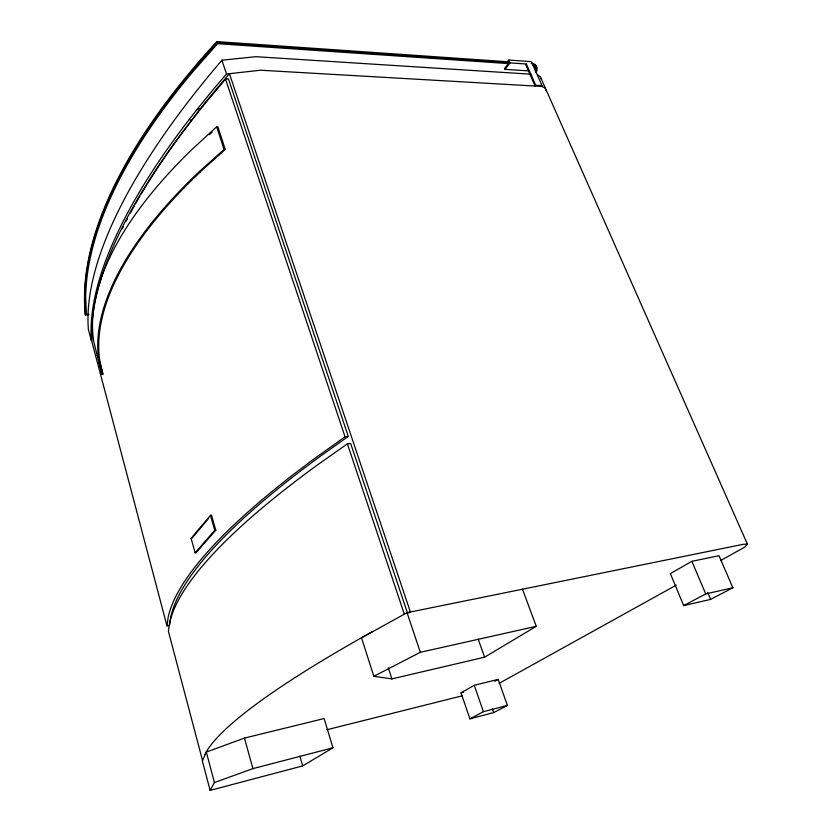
<?xml version="1.0" encoding="UTF-8"?>
<svg xmlns="http://www.w3.org/2000/svg" width="832" height="832" viewBox="0 0 832 832"><rect width="100%" height="100%" fill="white"/><g stroke="black" fill="none" stroke-linecap="round" stroke-linejoin="round"><path stroke-width="1.25" d="M348.296 436.446L319.446 456.914A773.011 166.722 -23.2 0 0 170.872 616.356L169.53 625.414L166.972 625.903L168.22 616.845A773.677 167.211 -23.2 0 1 316.264 457.309L345.051 436.821L348.296 436.446L228.394 78.78L225.503 79.113L202.727 106.257M169.686 622.378L168.397 631.301L202.571 760.635M535.506 71.521L535.579 67.267L533.021 65.437M536.13 70.408L536.619 66.737L535.007 65.146L532.438 64.376M210.122 790.4L214.427 782.548L252.928 768.612L332.966 747.802L324.147 718.546L244.452 738.088L206.315 752.066L202.353 760.978L210.122 790.4L302.702 765.887L332.966 747.802M535.818 72.696C538.876 69.046 536.13 62.899 531.211 63.388M527.218 69.909L527.623 70.834L505.055 69.368L504.65 68.422L508.986 62.764L508.57 61.818L216.746 41.6L217.11 42.682L508.986 62.764M507.374 61.911L508.789 60.06L531.43 61.651L542.027 85.602L541.382 86.403L260.572 70.221L226.522 74.006A675.74 231.608 -35 0 0 91.395 340.746L88.379 329.472A673.431 235.664 -35.2 0 1 221.936 60.206L255.871 56.69L530.962 74.194M507.946 62.629L508.57 61.818M505.055 69.368L510.016 62.889L526.375 64.012L535.725 85.238L535.08 86.039L525.751 64.823L526.375 64.012M191.1 538.314L210.475 515.341L211.484 515.195L215.779 530.171L196.123 552.677L195.146 552.833L191.1 538.314L192.078 538.158L208.239 518.825M195.146 552.833L214.76 530.317L215.779 530.171M200.117 172.006L225.274 149.469L217.89 126.828L216.674 126.786L191.838 149.573A472.93 206.97 -24.2 0 0 93.787 341.786L101.93 374.296L102.929 374.213L99.83 360.901A475.717 201.458 -24 0 1 200.169 172.026M209.29 134.711L212.16 132.08M225.274 149.469L224.047 149.438L198.9 171.995A475.873 201.656 -24 0 0 98.862 360.963L101.93 374.296M407.233 612.269L350.646 443.466L347.402 443.841L318.469 464.214A775.122 164.663 -23.1 0 0 169.718 622.367M720.543 560.581L744.713 547.144L747.458 544.232L743.735 544.211L407.056 612.685L361.525 637.811L373.818 676.302L391.893 678.891L484.578 657.197L536.255 626.319L522.475 589.212M461.001 692.848L474.25 685.298L498.17 679.39L507.406 705.422L493.667 712.598L469.914 718.848L461.001 692.848L463.486 692.224M691.881 561.319L670.353 573.591L683.686 605.602L710.601 599.383L732.878 587.756L719.004 555.703L691.881 561.319L705.723 593.934L732.878 587.756M494.801 681.273L498.17 679.39M499.127 683.363L676.26 585.135M408.554 612.997L410.384 612.009L229.414 73.684L204.703 103.158L182.832 131.986A675.979 230.984 -35 0 0 147.337 183.872M373.818 676.302L420.337 652.298L536.255 626.319M469.914 718.848L483.413 711.693L507.406 705.422M683.686 605.602L705.723 593.934M326.758 729.778L462.363 695.781M96.949 355.472L97.947 355.41M89.014 314.298L86.424 314.423L85.696 298.262A693.202 295.464 -28.2 0 1 193.409 71.105L217.558 43.701L508.362 63.575M88.036 314.87L85.446 314.995L85.207 314.111M535.725 85.238L542.027 85.602M541.382 86.403L544.887 87.776L546.062 90.688M537.524 74.797L540.322 76.773L747.458 544.232M189.519 119.538L191.381 120.9M508.789 60.06L510.016 62.889M707.637 592.384L710.601 599.383M540.322 76.773L540.831 78.884M478.15 639.007L484.578 657.197M492.378 708.926L493.667 712.598M474.25 685.298L483.413 711.693M221.905 60.206L226.522 74.006M407.056 612.685L420.337 652.298M225.503 79.113L345.051 436.821M347.402 443.841L404.394 614.37M216.674 126.786L224.047 149.438M388.284 667.774L391.893 678.891M299.853 756.142L302.702 765.887M210.475 515.341L214.76 530.317M244.452 738.088L252.928 768.612M206.315 752.066L214.427 782.548M99.268 360.422L102.929 374.213M166.972 625.903L91.946 341.921L91.738 328.494A676.624 230.89 -35 0 1 202.748 106.257M204.786 754.582A810.566 100.578 -21.3 0 1 372.59 631.509M196.55 109.907A10.13 5.231 -27.8 0 1 200.387 108.597M122.21 229.018A675.979 230.984 -35 0 1 123.323 226.762M126.214 221.052A675.979 230.984 -35 0 1 127.4 218.743M130.499 212.898A675.979 230.984 -35 0 1 132.423 209.362M133.026 208.281A675.979 230.984 -35 0 1 134.222 206.107M135.45 203.934A675.979 230.984 -35 0 1 139.901 196.206M141.222 193.97A675.979 230.984 -35 0 1 146.692 184.922M85.509 314.985A693.867 295.911 -28.2 0 1 217.162 42.702M85.27 314.101A693.659 296.234 -28.2 0 1 216.798 41.621"/></g></svg>
